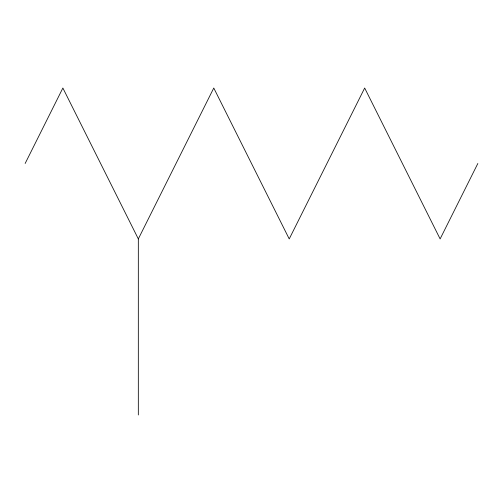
<?xml version="1.0" encoding="UTF-8"?>
<svg xmlns="http://www.w3.org/2000/svg" width="503" height="503" viewBox="0 0 503 503"><rect width="100%" height="100%" fill="white"/><g stroke="black" fill="none" stroke-linecap="round" stroke-linejoin="round"><path stroke-width="0.75" d="M25.15 163.475L62.875 88.025L138.325 238.925L138.325 414.975M138.325 238.925L213.775 88.025L289.225 238.925L364.675 88.025L440.125 238.925L477.85 163.475"/></g></svg>
